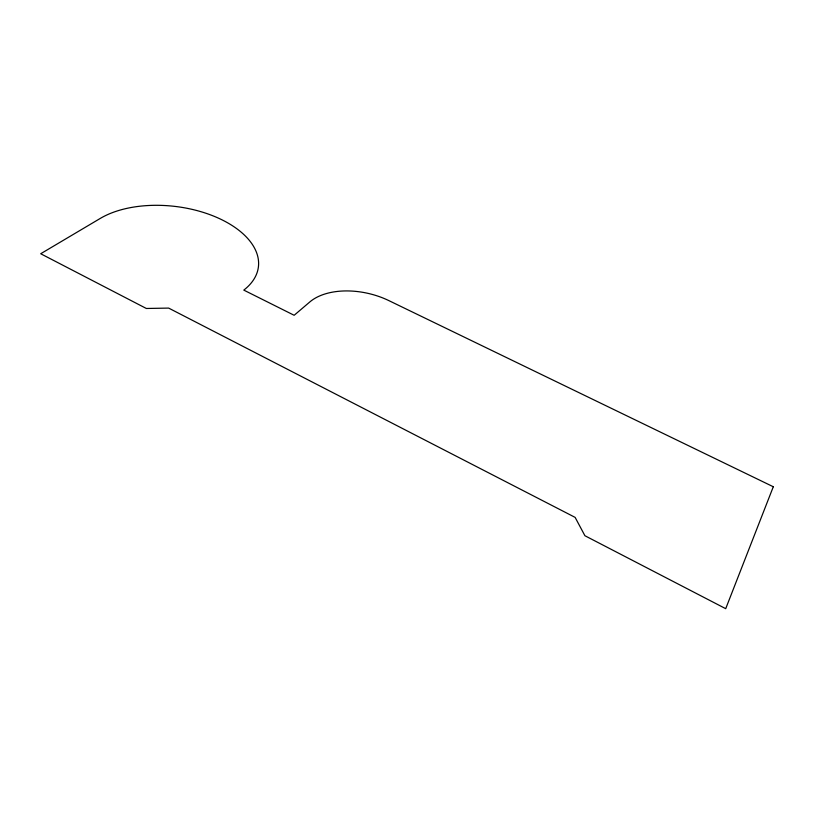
<?xml version="1.0" encoding="UTF-8"?>
<svg xmlns="http://www.w3.org/2000/svg" width="814" height="814" viewBox="0 0 814 814"><rect width="100%" height="100%" fill="white"/><g stroke="black" fill="none" stroke-linecap="round" stroke-linejoin="round"><path stroke-width="1.22" d="M773.3 486.752L725.712 608.679L584.91 535.724L575.132 517.389L168.651 308.089L146.337 308.475L40.7 253.744L100.336 218.386A90.008 50.244 6.7 0 1 222.548 220.106A90.008 50.244 6.7 0 1 243.793 290.11L294.159 315.283L309.839 301.933A60.317 35.979 13 0 1 388.858 300.61L773.3 486.752"/></g></svg>
